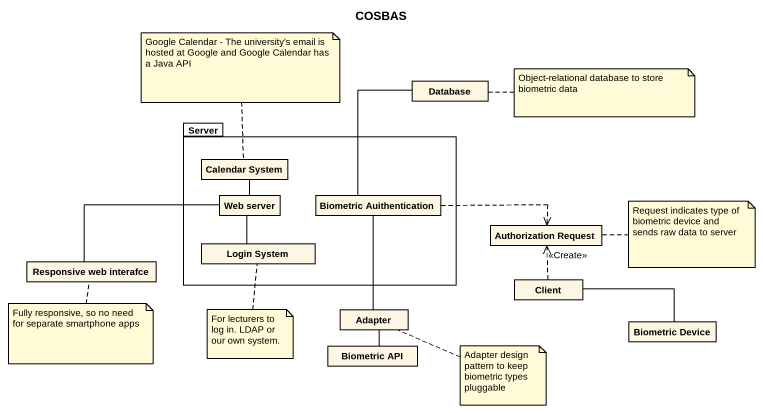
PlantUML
@startuml
title COSBAS
hide circle
hide empty members
class "Database" as Database_
package Server {
  class "Calendar System" as Calendar_System
  class "Web server" as Web_server
  class "Biometric Auithentication" as Biometric_Auithentication
  class "Login System" as Login_System
}
class "Authorization Request" as Authorization_Request
class "Responsive web interafce" as Responsive_web_interafce
class Client
class Adapter
class "Biometric API" as Biometric_API
class "Biometric Device" as Biometric_Device
Web_server -up- Calendar_System
Biometric_Auithentication -up- Database_
Biometric_Auithentication .right.> Authorization_Request
Biometric_Auithentication -- Adapter
Responsive_web_interafce -right- Web_server
Login_System -up- Web_server
Client .up.> Authorization_Request : <<Create>>
Client -right- Biometric_Device
Adapter -- Biometric_API
note top of Calendar_System : Google Calendar - The university's email is hosted at Google and Google Calendar has a Java API
note right of Database_ : Object-relational database to store biometric data
note right of Authorization_Request : Request indicates type of biometric device and sends raw data to server
note bottom of Responsive_web_interafce : Fully responsive, so no need for separate smartphone apps
note bottom of Login_System : For lecturers to log in. LDAP or our own system.
note right of Adapter : Adapter design pattern to keep biometric types pluggable
@enduml
